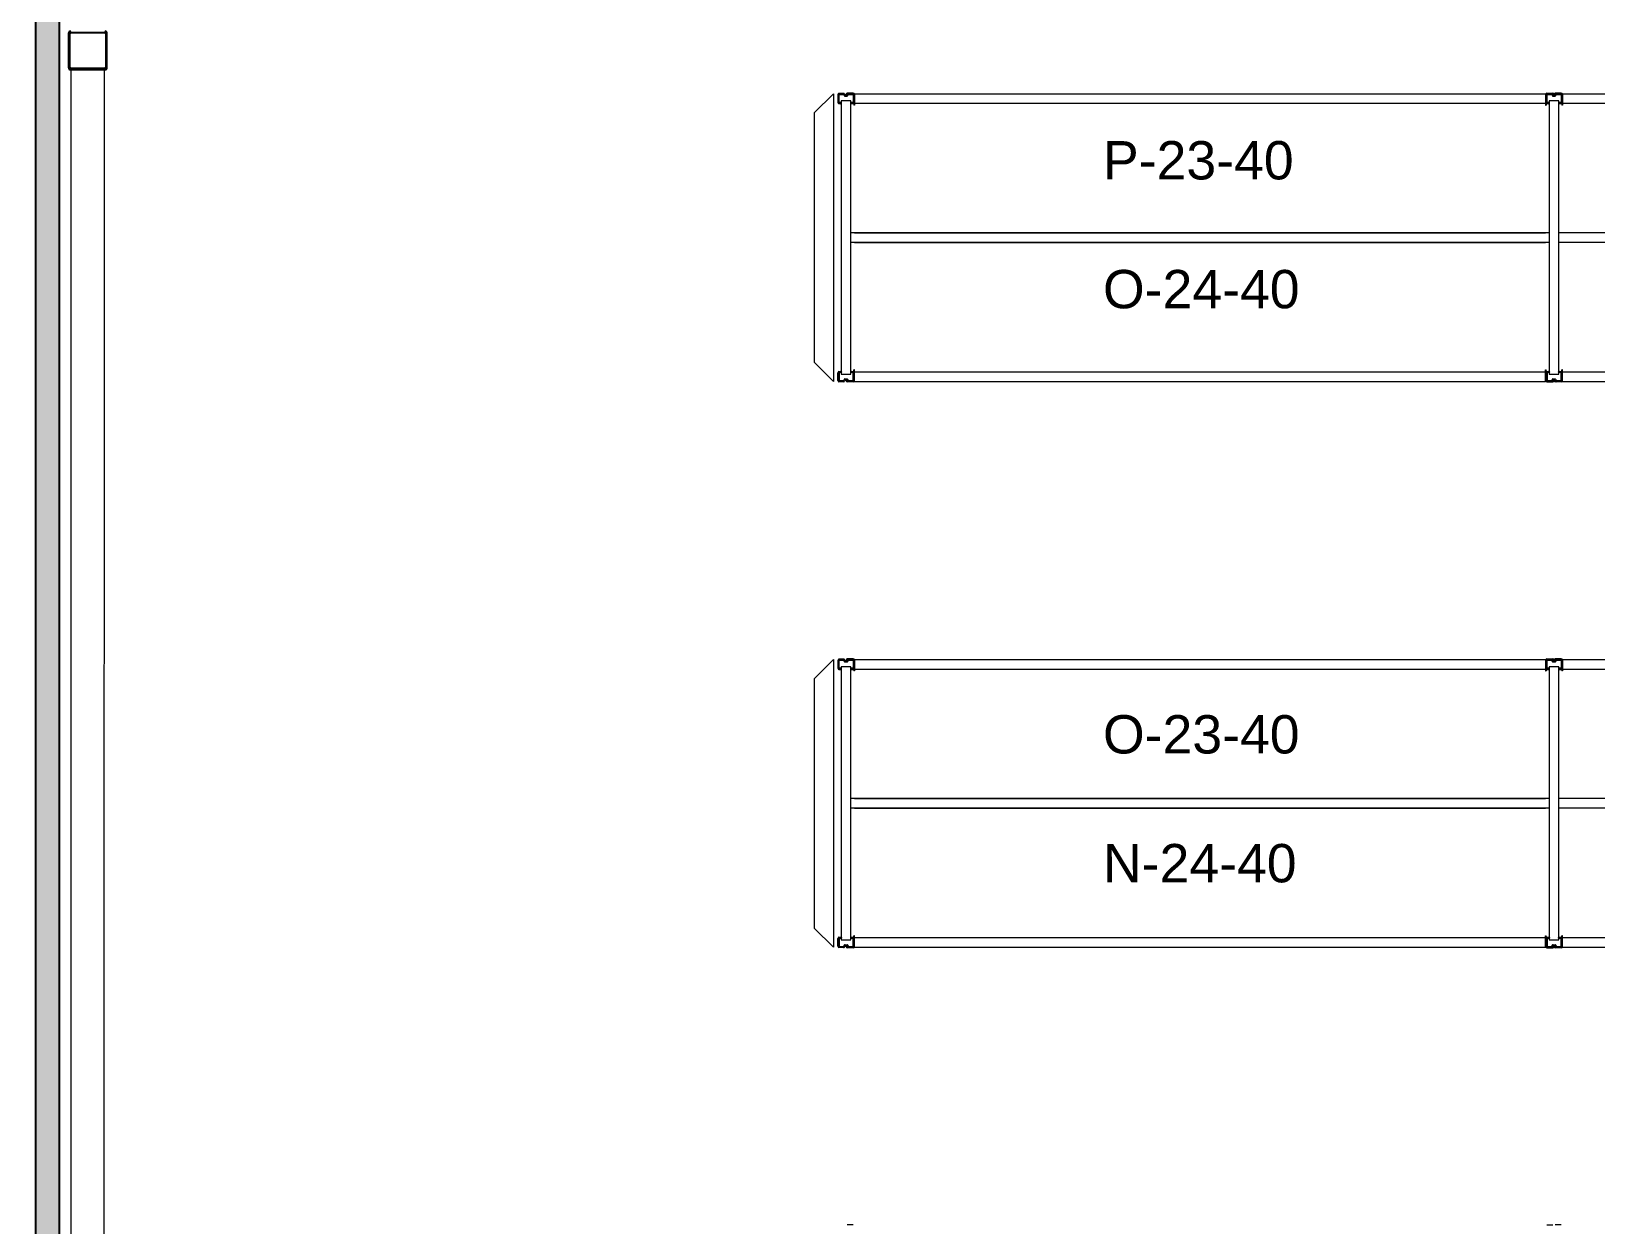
# Model space of a CAD drawing. Header units: inches. Extents: x 2743 to 10591, y -1604 to 5792.
# Drawn here: x 7084 to 7410.2, y 669.8 to 918.7 of the extents above; entities that cross this region are included whole.
import ezdxf

# ---------------------------------------------------------------- set-up
doc = ezdxf.new("R2010")
doc.units = ezdxf.units.IN
doc.header["$LTSCALE"] = 0.1875
doc.header["$MEASUREMENT"] = 0
for name, color, linetype, lineweight in [('22 Dimension', 7, 'Continuous', 5), ('32 Echelle', 160, 'Continuous', 15), ('33 Poutre', 30, 'Continuous', 15), ('37 Protection', 1, 'Continuous', 15)]:
    doc.layers.add(name, color=color, linetype=linetype, lineweight=lineweight)
for name, color, linetype in [('A-N-MUR-EXT', 5, 'Continuous'), ('A-N-MUR-INT', 3, 'Continuous'), ('fill253', 253, 'Continuous'), ('S-N-ACIER', 4, 'Continuous')]:
    doc.layers.add(name, color=color, linetype=linetype)
doc.styles.add('arial', font='')
doc.styles.get('arial').set_extended_font_data('Arial')

msp = doc.modelspace()

# ---------------------------------------------------------------- hatches: boundary and pattern name
at = {"layer": '32 Echelle'}
for points in [[(7252.89785, 903.49574), (7252.89785, 903.68324), (7252.71035, 903.68324)], [(7254.89785, 903.49574), (7254.89785, 903.68324), (7255.08535, 903.68324)], [(7400.52285, 903.49574), (7400.52285, 903.68324), (7400.33535, 903.68324)], [(7400.52285, 903.49574), (7400.52285, 903.68324), (7400.33535, 903.68324)], [(7402.52285, 903.49574), (7402.52285, 903.68324), (7402.71035, 903.68324)], [(7402.52285, 903.49574), (7402.52285, 903.68324), (7402.71035, 903.68324)], [(7252.89785, 847.87074), (7252.89785, 847.68324), (7252.71035, 847.68324)], [(7254.89785, 847.87074), (7254.89785, 847.68324), (7255.08535, 847.68324)], [(7400.52285, 847.87074), (7400.52285, 847.68324), (7400.33535, 847.68324)], [(7400.52285, 847.87074), (7400.52285, 847.68324), (7400.33535, 847.68324)], [(7402.52285, 847.87074), (7402.52285, 847.68324), (7402.71035, 847.68324)], [(7402.52285, 847.87074), (7402.52285, 847.68324), (7402.71035, 847.68324)], [(7252.89785, 785.49574), (7252.89785, 785.68324), (7252.71035, 785.68324)], [(7254.89785, 785.49574), (7254.89785, 785.68324), (7255.08535, 785.68324)], [(7400.52285, 785.49574), (7400.52285, 785.68324), (7400.33535, 785.68324)], [(7400.52285, 785.49574), (7400.52285, 785.68324), (7400.33535, 785.68324)], [(7402.52285, 785.49574), (7402.52285, 785.68324), (7402.71035, 785.68324)], [(7402.52285, 785.49574), (7402.52285, 785.68324), (7402.71035, 785.68324)], [(7252.89785, 729.87074), (7252.89785, 729.68324), (7252.71035, 729.68324)], [(7254.89785, 729.87074), (7254.89785, 729.68324), (7255.08535, 729.68324)], [(7400.52285, 729.87074), (7400.52285, 729.68324), (7400.33535, 729.68324)], [(7400.52285, 729.87074), (7400.52285, 729.68324), (7400.33535, 729.68324)], [(7402.52285, 729.87074), (7402.52285, 729.68324), (7402.71035, 729.68324)], [(7402.52285, 729.87074), (7402.52285, 729.68324), (7402.71035, 729.68324)]]:
    msp.add_hatch(color=256, dxfattribs=at).paths.add_polyline_path(points)
at = {"layer": 'fill253'}
h = msp.add_hatch(color=7, dxfattribs=at)
h.dxf.hatch_style = 1
h.paths.add_polyline_path([(9794.88805, 431.979), (9789.9668, 431.979), (9789.98075, 94.34303), (9794.902, 94.34303)])
h.paths.add_polyline_path([(9794.88806, 678.7916), (9789.96681, 678.7916), (9789.96681, 572.89173), (9794.88806, 572.89173)])
h.paths.add_polyline_path([(9794.88806, 925.604), (9789.96681, 925.604), (9789.9668, 819.70432), (9794.88805, 819.70432)])
h.paths.add_polyline_path([(8905.8684, -1259.02652), (8903.3892, -1263.9483), (9794.902, -1263.94777), (9794.902, -1071.958), (9789.98075, -1071.958), (9789.98075, -1259.02652)])
h.paths.add_polyline_path([(8477.94275, -1356.98336), (8485.93642, -1355.67867), (8470.93724, -1263.95647), (8470.1595, -1259.19385), (8461.95284, -1259.19385), (8462.69638, -1263.82639)])
h.paths.add_polyline_path([(8896.37175, -1264.1151), (8896.751, -1266.30955), (8903.53292, -1265.20887), (8903.3892, -1263.9483), (8905.8684, -1259.02652), (8895.56167, -1259.02652)])
h.paths.add_polyline_path([(9794.902, 1153.66309), (9789.98075, 1153.66309), (9789.96681, 1066.51673), (9794.88806, 1066.51673)])
h.paths.add_polyline_path([(7089.79643, -1079.29062), (7083.99142, -1077.23697), (7083.99142, -1078.48244), (7084.85166, -1078.81134), (7084.85809, -1264.1151), (7353.37883, -1263.94776), (7353.37238, -1259.02651), (7089.77934, -1259.19385)])
h.paths.add_polyline_path([(7084.85809, -374.65047), (7089.77934, -375.67519), (7089.77934, 118.15991), (7084.85809, 118.15991)])
h.paths.add_polyline_path([(9789.98075, -339.79281), (9794.902, -339.79281), (9794.902, 52.10637), (9789.98075, 52.10637)])
h.paths.add_polyline_path([(9789.97463, -401.23504), (9794.89588, -401.23504), (9794.902, -339.79281), (9789.98075, -339.79281)])
h.paths.add_polyline_path([(9789.98074, -545.32679), (9794.90199, -545.32679), (9794.89588, -437.25741), (9789.97463, -437.25741)])
h.paths.add_polyline_path([(9789.97201, -617.37634), (9794.89326, -617.37634), (9794.90199, -581.35034), (9789.98074, -581.35034)])
h.paths.add_polyline_path([(9789.97813, -689.42343), (9794.89938, -689.42343), (9794.89969, -653.39744), (9789.97844, -653.39744)])
h.paths.add_polyline_path([(9789.97813, -761.46809), (9794.89938, -761.46809), (9794.89938, -725.44454), (9789.97813, -725.44454)])
h.paths.add_polyline_path([(8313.35452, 1440.59386), (8313.35452, 1445.51513), (7084.85166, 1445.51513), (7084.85809, 159.14408), (7089.77934, 159.14408), (7089.77291, 1440.59388)])
h.paths.add_polyline_path([(7395.62104, -1259.02652), (7395.62126, -1263.94777), (8462.75648, -1264.1151), (8461.95284, -1259.19385)])
h.paths.add_polyline_path([(8556.69559, 1440.56528), (8556.6956, 1445.48688), (8355.59043, 1445.5146), (8355.59043, 1440.59333)])
h.paths.add_polyline_path([(9149.95053, 1445.3478), (9149.95053, 1440.42655), (9789.98075, 1440.42655), (9789.9808, 1308.40012), (9794.90205, 1308.40012), (9794.902, 1445.3478)])
h.paths.add_polyline_path([(9794.89496, -941.58583), (9789.96911, -941.58584), (9789.98075, -1029.88866), (9794.902, -1029.88866)])
h.paths.add_polyline_path([(9789.96911, -905.56228), (9794.89496, -905.5623), (9794.89326, -797.49164), (9789.97201, -797.49164)])

# ---------------------------------------------------------------- linework, layer by layer
at = {"layer": '22 Dimension'}
for p, q in [((7092.2229, 910.69899), (7092.2229, 647.04598)), ((7099.16137, 910.69899), (7099.11259, 647.04598)), ((7400.52285, 876.68324), (7254.89785, 876.68324)), ((7400.52285, 874.68324), (7254.89785, 874.68324)), ((7548.14785, 876.68324), (7402.52285, 876.68324)), ((7548.14785, 874.68324), (7402.52285, 874.68324)), ((7400.52285, 758.68324), (7254.89785, 758.68324)), ((7548.14785, 758.68324), (7402.52285, 758.68324)), ((7400.52285, 756.68324), (7254.89785, 756.68324)), ((7548.14785, 756.68324), (7402.52285, 756.68324))]:
    msp.add_line(p, q, dxfattribs=at)
at = {"layer": '32 Echelle', "linetype": 'Continuous', "lineweight": 25}
for p, q in [((7252.27289, 905.49949), (7252.27289, 903.86699)), ((7252.36289, 903.86699), (7252.36289, 905.49949)), ((7253.38548, 905.68324), (7252.45664, 905.68324)), ((7252.45664, 905.59324), (7253.38548, 905.59324)), ((7252.87289, 903.77324), (7252.45664, 903.77324)), ((7252.45664, 903.68324), (7252.87289, 903.68324)), ((7252.87289, 903.68324), (7252.87289, 903.77324)), ((7253.47513, 905.5269), (7253.51904, 905.38326)), ((7253.60511, 905.40958), (7253.5612, 905.55321)), ((7254.10093, 905.34324), (7253.69476, 905.34324)), ((7253.69476, 905.25324), (7254.10093, 905.25324)), ((7254.23449, 905.55321), (7254.19058, 905.40958)), ((7254.27665, 905.38326), (7254.32056, 905.5269)), ((7255.33905, 905.68324), (7254.41022, 905.68324)), ((7254.41022, 905.59324), (7255.33905, 905.59324)), ((7255.33905, 903.77324), (7254.9228, 903.77324)), ((7254.9228, 903.77324), (7254.9228, 903.68324)), ((7254.9228, 903.68324), (7255.33905, 903.68324)), ((7255.4328, 905.49949), (7255.4328, 903.86699)), ((7255.5228, 903.86699), (7255.5228, 905.49949)), ((7399.89789, 905.49949), (7399.89789, 903.86699)), ((7399.89789, 905.49949), (7399.89789, 903.86699)), ((7399.98789, 903.86699), (7399.98789, 905.49949)), ((7399.98789, 903.86699), (7399.98789, 905.49949)), ((7401.01048, 905.68324), (7400.08164, 905.68324)), ((7401.01048, 905.68324), (7400.08164, 905.68324)), ((7400.08164, 905.59324), (7401.01048, 905.59324)), ((7400.08164, 905.59324), (7401.01048, 905.59324)), ((7400.49789, 903.77324), (7400.08164, 903.77324)), ((7400.49789, 903.77324), (7400.08164, 903.77324)), ((7400.08164, 903.68324), (7400.49789, 903.68324)), ((7400.08164, 903.68324), (7400.49789, 903.68324)), ((7400.49789, 903.68324), (7400.49789, 903.77324)), ((7400.49789, 903.68324), (7400.49789, 903.77324)), ((7401.10013, 905.5269), (7401.14404, 905.38326)), ((7401.10013, 905.5269), (7401.14404, 905.38326)), ((7401.23011, 905.40958), (7401.1862, 905.55321)), ((7401.23011, 905.40958), (7401.1862, 905.55321)), ((7401.72593, 905.34324), (7401.31976, 905.34324)), ((7401.72593, 905.34324), (7401.31976, 905.34324)), ((7401.31976, 905.25324), (7401.72593, 905.25324)), ((7401.31976, 905.25324), (7401.72593, 905.25324)), ((7401.85949, 905.55321), (7401.81558, 905.40958)), ((7401.85949, 905.55321), (7401.81558, 905.40958)), ((7401.90165, 905.38326), (7401.94556, 905.5269)), ((7401.90165, 905.38326), (7401.94556, 905.5269)), ((7402.96405, 905.68324), (7402.03522, 905.68324)), ((7402.96405, 905.68324), (7402.03522, 905.68324)), ((7402.03522, 905.59324), (7402.96405, 905.59324)), ((7402.03522, 905.59324), (7402.96405, 905.59324)), ((7402.96405, 903.77324), (7402.5478, 903.77324)), ((7402.5478, 903.77324), (7402.5478, 903.68324)), ((7402.96405, 903.77324), (7402.5478, 903.77324)), ((7402.5478, 903.77324), (7402.5478, 903.68324)), ((7402.5478, 903.68324), (7402.96405, 903.68324)), ((7402.5478, 903.68324), (7402.96405, 903.68324)), ((7403.0578, 905.49949), (7403.0578, 903.86699)), ((7403.0578, 905.49949), (7403.0578, 903.86699)), ((7403.1478, 903.86699), (7403.1478, 905.49949)), ((7403.1478, 903.86699), (7403.1478, 905.49949)), ((7252.27289, 845.86699), (7252.27289, 847.49949)), ((7252.36289, 847.49949), (7252.36289, 845.86699)), ((7252.45664, 847.68324), (7252.87289, 847.68324)), ((7252.87289, 847.59324), (7252.45664, 847.59324)), ((7252.45664, 845.77324), (7253.38548, 845.77324)), ((7253.38548, 845.68324), (7252.45664, 845.68324)), ((7252.87289, 847.68324), (7252.87289, 847.59324)), ((7253.47513, 845.83958), (7253.51904, 845.98321)), ((7253.60511, 845.9569), (7253.5612, 845.81326)), ((7253.69476, 846.11324), (7254.10093, 846.11324)), ((7254.10093, 846.02324), (7253.69476, 846.02324)), ((7254.23449, 845.81326), (7254.19058, 845.9569)), ((7254.27665, 845.98321), (7254.32056, 845.83958)), ((7254.41022, 845.77324), (7255.33905, 845.77324)), ((7255.33905, 845.68324), (7254.41022, 845.68324)), ((7254.9228, 847.68324), (7255.33905, 847.68324)), ((7254.9228, 847.59324), (7254.9228, 847.68324)), ((7255.33905, 847.59324), (7254.9228, 847.59324)), ((7255.4328, 845.86699), (7255.4328, 847.49949)), ((7255.5228, 847.49949), (7255.5228, 845.86699)), ((7399.89789, 845.86699), (7399.89789, 847.49949)), ((7399.89789, 845.86699), (7399.89789, 847.49949)), ((7399.98789, 847.49949), (7399.98789, 845.86699)), ((7399.98789, 847.49949), (7399.98789, 845.86699)), ((7400.08164, 847.68324), (7400.49789, 847.68324)), ((7400.08164, 847.68324), (7400.49789, 847.68324)), ((7400.49789, 847.59324), (7400.08164, 847.59324)), ((7400.49789, 847.59324), (7400.08164, 847.59324)), ((7400.08164, 845.77324), (7401.01048, 845.77324)), ((7400.08164, 845.77324), (7401.01048, 845.77324)), ((7401.01048, 845.68324), (7400.08164, 845.68324)), ((7401.01048, 845.68324), (7400.08164, 845.68324)), ((7400.49789, 847.68324), (7400.49789, 847.59324)), ((7400.49789, 847.68324), (7400.49789, 847.59324)), ((7401.10013, 845.83958), (7401.14404, 845.98321)), ((7401.10013, 845.83958), (7401.14404, 845.98321)), ((7401.23011, 845.9569), (7401.1862, 845.81326)), ((7401.23011, 845.9569), (7401.1862, 845.81326)), ((7401.31976, 846.11324), (7401.72593, 846.11324)), ((7401.31976, 846.11324), (7401.72593, 846.11324)), ((7401.72593, 846.02324), (7401.31976, 846.02324)), ((7401.72593, 846.02324), (7401.31976, 846.02324)), ((7401.85949, 845.81326), (7401.81558, 845.9569)), ((7401.85949, 845.81326), (7401.81558, 845.9569)), ((7401.90165, 845.98321), (7401.94556, 845.83958)), ((7401.90165, 845.98321), (7401.94556, 845.83958)), ((7402.03522, 845.77324), (7402.96405, 845.77324)), ((7402.03522, 845.77324), (7402.96405, 845.77324)), ((7402.96405, 845.68324), (7402.03522, 845.68324)), ((7402.96405, 845.68324), (7402.03522, 845.68324)), ((7402.5478, 847.68324), (7402.96405, 847.68324)), ((7402.5478, 847.59324), (7402.5478, 847.68324)), ((7402.5478, 847.68324), (7402.96405, 847.68324)), ((7402.5478, 847.59324), (7402.5478, 847.68324)), ((7402.96405, 847.59324), (7402.5478, 847.59324)), ((7402.96405, 847.59324), (7402.5478, 847.59324)), ((7403.0578, 845.86699), (7403.0578, 847.49949)), ((7403.0578, 845.86699), (7403.0578, 847.49949)), ((7403.1478, 847.49949), (7403.1478, 845.86699)), ((7403.1478, 847.49949), (7403.1478, 845.86699)), ((7252.27289, 787.49949), (7252.27289, 785.86699)), ((7252.36289, 785.86699), (7252.36289, 787.49949)), ((7253.38548, 787.68324), (7252.45664, 787.68324)), ((7252.45664, 787.59324), (7253.38548, 787.59324)), ((7253.47513, 787.5269), (7253.51904, 787.38326)), ((7253.60511, 787.40958), (7253.5612, 787.55321)), ((7254.10093, 787.34324), (7253.69476, 787.34324)), ((7253.69476, 787.25324), (7254.10093, 787.25324)), ((7254.23449, 787.55321), (7254.19058, 787.40958)), ((7254.27665, 787.38326), (7254.32056, 787.5269)), ((7255.33905, 787.68324), (7254.41022, 787.68324)), ((7254.41022, 787.59324), (7255.33905, 787.59324)), ((7255.4328, 787.49949), (7255.4328, 785.86699)), ((7255.5228, 785.86699), (7255.5228, 787.49949)), ((7399.89789, 787.49949), (7399.89789, 785.86699)), ((7399.89789, 787.49949), (7399.89789, 785.86699)), ((7399.98789, 785.86699), (7399.98789, 787.49949)), ((7399.98789, 785.86699), (7399.98789, 787.49949)), ((7401.01048, 787.68324), (7400.08164, 787.68324)), ((7401.01048, 787.68324), (7400.08164, 787.68324)), ((7400.08164, 787.59324), (7401.01048, 787.59324)), ((7400.08164, 787.59324), (7401.01048, 787.59324)), ((7401.10013, 787.5269), (7401.14404, 787.38326)), ((7401.10013, 787.5269), (7401.14404, 787.38326)), ((7401.23011, 787.40958), (7401.1862, 787.55321)), ((7401.23011, 787.40958), (7401.1862, 787.55321)), ((7401.72593, 787.34324), (7401.31976, 787.34324)), ((7401.72593, 787.34324), (7401.31976, 787.34324)), ((7401.31976, 787.25324), (7401.72593, 787.25324)), ((7401.31976, 787.25324), (7401.72593, 787.25324)), ((7401.85949, 787.55321), (7401.81558, 787.40958)), ((7401.85949, 787.55321), (7401.81558, 787.40958)), ((7401.90165, 787.38326), (7401.94556, 787.5269)), ((7401.90165, 787.38326), (7401.94556, 787.5269)), ((7402.96405, 787.68324), (7402.03522, 787.68324)), ((7402.96405, 787.68324), (7402.03522, 787.68324)), ((7402.03522, 787.59324), (7402.96405, 787.59324)), ((7402.03522, 787.59324), (7402.96405, 787.59324)), ((7403.0578, 787.49949), (7403.0578, 785.86699)), ((7403.0578, 787.49949), (7403.0578, 785.86699)), ((7403.1478, 785.86699), (7403.1478, 787.49949)), ((7403.1478, 785.86699), (7403.1478, 787.49949)), ((7252.87289, 785.77324), (7252.45664, 785.77324)), ((7252.45664, 785.68324), (7252.87289, 785.68324)), ((7252.87289, 785.68324), (7252.87289, 785.77324)), ((7255.33905, 785.77324), (7254.9228, 785.77324)), ((7254.9228, 785.77324), (7254.9228, 785.68324)), ((7254.9228, 785.68324), (7255.33905, 785.68324)), ((7400.49789, 785.77324), (7400.08164, 785.77324)), ((7400.49789, 785.77324), (7400.08164, 785.77324)), ((7400.08164, 785.68324), (7400.49789, 785.68324)), ((7400.08164, 785.68324), (7400.49789, 785.68324)), ((7400.49789, 785.68324), (7400.49789, 785.77324)), ((7400.49789, 785.68324), (7400.49789, 785.77324)), ((7402.96405, 785.77324), (7402.5478, 785.77324)), ((7402.5478, 785.77324), (7402.5478, 785.68324)), ((7402.96405, 785.77324), (7402.5478, 785.77324)), ((7402.5478, 785.77324), (7402.5478, 785.68324)), ((7402.5478, 785.68324), (7402.96405, 785.68324)), ((7402.5478, 785.68324), (7402.96405, 785.68324)), ((7252.27289, 727.86699), (7252.27289, 729.49949)), ((7252.36289, 729.49949), (7252.36289, 727.86699)), ((7252.45664, 729.68324), (7252.87289, 729.68324)), ((7252.87289, 729.59324), (7252.45664, 729.59324)), ((7252.45664, 727.77324), (7253.38548, 727.77324)), ((7253.38548, 727.68324), (7252.45664, 727.68324)), ((7252.87289, 729.68324), (7252.87289, 729.59324)), ((7253.47513, 727.83958), (7253.51904, 727.98321)), ((7253.60511, 727.9569), (7253.5612, 727.81326)), ((7253.69476, 728.11324), (7254.10093, 728.11324)), ((7254.10093, 728.02324), (7253.69476, 728.02324)), ((7254.23449, 727.81326), (7254.19058, 727.9569)), ((7254.27665, 727.98321), (7254.32056, 727.83958)), ((7254.41022, 727.77324), (7255.33905, 727.77324)), ((7255.33905, 727.68324), (7254.41022, 727.68324)), ((7254.9228, 729.68324), (7255.33905, 729.68324)), ((7254.9228, 729.59324), (7254.9228, 729.68324)), ((7255.33905, 729.59324), (7254.9228, 729.59324)), ((7255.4328, 727.86699), (7255.4328, 729.49949)), ((7255.5228, 729.49949), (7255.5228, 727.86699)), ((7399.89789, 727.86699), (7399.89789, 729.49949)), ((7399.89789, 727.86699), (7399.89789, 729.49949)), ((7399.98789, 729.49949), (7399.98789, 727.86699)), ((7399.98789, 729.49949), (7399.98789, 727.86699)), ((7400.08164, 729.68324), (7400.49789, 729.68324)), ((7400.08164, 729.68324), (7400.49789, 729.68324)), ((7400.49789, 729.59324), (7400.08164, 729.59324)), ((7400.49789, 729.59324), (7400.08164, 729.59324)), ((7400.08164, 727.77324), (7401.01048, 727.77324)), ((7400.08164, 727.77324), (7401.01048, 727.77324)), ((7401.01048, 727.68324), (7400.08164, 727.68324)), ((7401.01048, 727.68324), (7400.08164, 727.68324)), ((7400.49789, 729.68324), (7400.49789, 729.59324)), ((7400.49789, 729.68324), (7400.49789, 729.59324)), ((7401.10013, 727.83958), (7401.14404, 727.98321)), ((7401.10013, 727.83958), (7401.14404, 727.98321)), ((7401.23011, 727.9569), (7401.1862, 727.81326)), ((7401.23011, 727.9569), (7401.1862, 727.81326)), ((7401.31976, 728.11324), (7401.72593, 728.11324)), ((7401.31976, 728.11324), (7401.72593, 728.11324)), ((7401.72593, 728.02324), (7401.31976, 728.02324)), ((7401.72593, 728.02324), (7401.31976, 728.02324)), ((7401.85949, 727.81326), (7401.81558, 727.9569)), ((7401.85949, 727.81326), (7401.81558, 727.9569)), ((7401.90165, 727.98321), (7401.94556, 727.83958)), ((7401.90165, 727.98321), (7401.94556, 727.83958)), ((7402.03522, 727.77324), (7402.96405, 727.77324)), ((7402.03522, 727.77324), (7402.96405, 727.77324)), ((7402.96405, 727.68324), (7402.03522, 727.68324)), ((7402.96405, 727.68324), (7402.03522, 727.68324)), ((7402.5478, 729.68324), (7402.96405, 729.68324)), ((7402.5478, 729.59324), (7402.5478, 729.68324)), ((7402.5478, 729.68324), (7402.96405, 729.68324)), ((7402.5478, 729.59324), (7402.5478, 729.68324)), ((7402.96405, 729.59324), (7402.5478, 729.59324)), ((7402.96405, 729.59324), (7402.5478, 729.59324)), ((7403.0578, 727.86699), (7403.0578, 729.49949)), ((7403.0578, 727.86699), (7403.0578, 729.49949)), ((7403.1478, 729.49949), (7403.1478, 727.86699)), ((7403.1478, 729.49949), (7403.1478, 727.86699))]:
    msp.add_line(p, q, dxfattribs=at)
at = {"layer": '32 Echelle'}
for p, q in [((7252.89785, 903.68324), (7252.71035, 903.68324)), ((7252.89785, 903.49574), (7252.71035, 903.68324)), ((7254.89785, 904.18324), (7252.89785, 904.18324)), ((7252.89785, 904.18324), (7252.89785, 847.18324)), ((7252.89785, 903.49574), (7252.89785, 903.68324)), ((7254.89785, 847.18324), (7254.89785, 904.18324)), ((7254.89785, 903.68324), (7255.08535, 903.68324)), ((7254.89785, 903.49574), (7254.89785, 903.68324)), ((7254.89785, 903.49574), (7255.08535, 903.68324)), ((7400.52285, 903.68324), (7400.33535, 903.68324)), ((7400.52285, 903.49574), (7400.33535, 903.68324)), ((7400.52285, 903.68324), (7400.33535, 903.68324)), ((7400.52285, 903.49574), (7400.33535, 903.68324)), ((7402.52285, 904.18324), (7400.52285, 904.18324)), ((7400.52285, 904.18324), (7400.52285, 847.18324)), ((7402.52285, 904.18324), (7400.52285, 904.18324)), ((7400.52285, 904.18324), (7400.52285, 847.18324)), ((7400.52285, 903.49574), (7400.52285, 903.68324)), ((7400.52285, 903.49574), (7400.52285, 903.68324)), ((7402.52285, 847.18324), (7402.52285, 904.18324)), ((7402.52285, 847.18324), (7402.52285, 904.18324)), ((7402.52285, 903.68324), (7402.71035, 903.68324)), ((7402.52285, 903.49574), (7402.52285, 903.68324)), ((7402.52285, 903.49574), (7402.71035, 903.68324)), ((7402.52285, 903.68324), (7402.71035, 903.68324)), ((7402.52285, 903.49574), (7402.52285, 903.68324)), ((7402.52285, 903.49574), (7402.71035, 903.68324)), ((7252.89785, 847.87074), (7252.71035, 847.68324)), ((7252.89785, 847.68324), (7252.71035, 847.68324)), ((7252.89785, 847.87074), (7252.89785, 847.68324)), ((7252.89785, 847.18324), (7254.89785, 847.18324)), ((7254.89785, 847.87074), (7254.89785, 847.68324)), ((7254.89785, 847.87074), (7255.08535, 847.68324)), ((7254.89785, 847.68324), (7255.08535, 847.68324)), ((7400.52285, 847.87074), (7400.33535, 847.68324)), ((7400.52285, 847.87074), (7400.33535, 847.68324)), ((7400.52285, 847.68324), (7400.33535, 847.68324)), ((7400.52285, 847.68324), (7400.33535, 847.68324)), ((7400.52285, 847.87074), (7400.52285, 847.68324)), ((7400.52285, 847.87074), (7400.52285, 847.68324)), ((7400.52285, 847.18324), (7402.52285, 847.18324)), ((7400.52285, 847.18324), (7402.52285, 847.18324)), ((7402.52285, 847.87074), (7402.52285, 847.68324)), ((7402.52285, 847.87074), (7402.71035, 847.68324)), ((7402.52285, 847.87074), (7402.52285, 847.68324)), ((7402.52285, 847.87074), (7402.71035, 847.68324)), ((7402.52285, 847.68324), (7402.71035, 847.68324)), ((7402.52285, 847.68324), (7402.71035, 847.68324)), ((7252.89785, 785.68324), (7252.71035, 785.68324)), ((7252.89785, 785.49574), (7252.71035, 785.68324)), ((7254.89785, 786.18324), (7252.89785, 786.18324)), ((7252.89785, 786.18324), (7252.89785, 729.18324)), ((7252.89785, 785.49574), (7252.89785, 785.68324)), ((7254.89785, 729.18324), (7254.89785, 786.18324)), ((7254.89785, 785.68324), (7255.08535, 785.68324)), ((7254.89785, 785.49574), (7254.89785, 785.68324)), ((7254.89785, 785.49574), (7255.08535, 785.68324)), ((7400.52285, 785.68324), (7400.33535, 785.68324)), ((7400.52285, 785.49574), (7400.33535, 785.68324)), ((7400.52285, 785.68324), (7400.33535, 785.68324)), ((7400.52285, 785.49574), (7400.33535, 785.68324)), ((7402.52285, 786.18324), (7400.52285, 786.18324)), ((7400.52285, 786.18324), (7400.52285, 729.18324)), ((7402.52285, 786.18324), (7400.52285, 786.18324)), ((7400.52285, 786.18324), (7400.52285, 729.18324)), ((7400.52285, 785.49574), (7400.52285, 785.68324)), ((7400.52285, 785.49574), (7400.52285, 785.68324)), ((7402.52285, 729.18324), (7402.52285, 786.18324)), ((7402.52285, 729.18324), (7402.52285, 786.18324)), ((7402.52285, 785.68324), (7402.71035, 785.68324)), ((7402.52285, 785.49574), (7402.52285, 785.68324)), ((7402.52285, 785.49574), (7402.71035, 785.68324)), ((7402.52285, 785.68324), (7402.71035, 785.68324)), ((7402.52285, 785.49574), (7402.52285, 785.68324)), ((7402.52285, 785.49574), (7402.71035, 785.68324)), ((7252.89785, 729.87074), (7252.71035, 729.68324)), ((7252.89785, 729.68324), (7252.71035, 729.68324)), ((7252.89785, 729.87074), (7252.89785, 729.68324)), ((7252.89785, 729.18324), (7254.89785, 729.18324)), ((7254.89785, 729.87074), (7254.89785, 729.68324)), ((7254.89785, 729.87074), (7255.08535, 729.68324)), ((7254.89785, 729.68324), (7255.08535, 729.68324)), ((7400.52285, 729.87074), (7400.33535, 729.68324)), ((7400.52285, 729.87074), (7400.33535, 729.68324)), ((7400.52285, 729.68324), (7400.33535, 729.68324)), ((7400.52285, 729.68324), (7400.33535, 729.68324)), ((7400.52285, 729.87074), (7400.52285, 729.68324)), ((7400.52285, 729.87074), (7400.52285, 729.68324)), ((7400.52285, 729.18324), (7402.52285, 729.18324)), ((7400.52285, 729.18324), (7402.52285, 729.18324)), ((7402.52285, 729.87074), (7402.52285, 729.68324)), ((7402.52285, 729.87074), (7402.71035, 729.68324)), ((7402.52285, 729.87074), (7402.52285, 729.68324)), ((7402.52285, 729.87074), (7402.71035, 729.68324)), ((7402.52285, 729.68324), (7402.71035, 729.68324)), ((7402.52285, 729.68324), (7402.71035, 729.68324))]:
    msp.add_line(p, q, dxfattribs=at)
at = {"layer": '32 Echelle', "linetype": 'Continuous', "lineweight": 25}
for centre, radius, start, end in [((7252.45664, 905.49949), 0.18375, 90, 180), ((7252.45664, 903.86699), 0.18375, 180, 270), ((7252.45664, 905.49949), 0.09375, 90, 180), ((7252.45664, 903.86699), 0.09375, 180, 270), ((7253.38548, 905.49949), 0.18375, 17, 90), ((7253.38548, 905.49949), 0.09375, 17, 90), ((7253.69476, 905.43699), 0.18375, 197, 270), ((7253.69476, 905.43699), 0.09375, 197, 270), ((7254.10093, 905.43699), 0.09375, 270, 343), ((7254.10093, 905.43699), 0.18375, 270, 343), ((7254.41022, 905.49949), 0.18375, 90, 163), ((7254.41022, 905.49949), 0.09375, 90, 163), ((7255.33905, 905.49949), 0.18375, 0, 90), ((7255.33905, 905.49949), 0.09375, 0, 90), ((7255.33905, 903.86699), 0.09375, 270, 0), ((7255.33905, 903.86699), 0.18375, 270, 0), ((7400.08164, 905.49949), 0.18375, 90, 180), ((7400.08164, 905.49949), 0.18375, 90, 180), ((7400.08164, 903.86699), 0.18375, 180, 270), ((7400.08164, 903.86699), 0.18375, 180, 270), ((7400.08164, 905.49949), 0.09375, 90, 180), ((7400.08164, 905.49949), 0.09375, 90, 180), ((7400.08164, 903.86699), 0.09375, 180, 270), ((7400.08164, 903.86699), 0.09375, 180, 270), ((7401.01048, 905.49949), 0.18375, 17, 90), ((7401.01048, 905.49949), 0.18375, 17, 90), ((7401.01048, 905.49949), 0.09375, 17, 90), ((7401.01048, 905.49949), 0.09375, 17, 90), ((7401.31976, 905.43699), 0.18375, 197, 270), ((7401.31976, 905.43699), 0.18375, 197, 270), ((7401.31976, 905.43699), 0.09375, 197, 270), ((7401.31976, 905.43699), 0.09375, 197, 270), ((7401.72593, 905.43699), 0.09375, 270, 343), ((7401.72593, 905.43699), 0.09375, 270, 343), ((7401.72593, 905.43699), 0.18375, 270, 343), ((7401.72593, 905.43699), 0.18375, 270, 343), ((7402.03522, 905.49949), 0.18375, 90, 163), ((7402.03522, 905.49949), 0.18375, 90, 163), ((7402.03522, 905.49949), 0.09375, 90, 163), ((7402.03522, 905.49949), 0.09375, 90, 163), ((7402.96405, 905.49949), 0.18375, 0, 90), ((7402.96405, 905.49949), 0.18375, 0, 90), ((7402.96405, 905.49949), 0.09375, 0, 90), ((7402.96405, 905.49949), 0.09375, 0, 90), ((7402.96405, 903.86699), 0.09375, 270, 0), ((7402.96405, 903.86699), 0.18375, 270, 0), ((7402.96405, 903.86699), 0.09375, 270, 0), ((7402.96405, 903.86699), 0.18375, 270, 0), ((7252.45664, 847.49949), 0.18375, 90, 180), ((7252.45664, 845.86699), 0.18375, 180, 270), ((7252.45664, 847.49949), 0.09375, 90, 180), ((7252.45664, 845.86699), 0.09375, 180, 270), ((7253.38548, 845.86699), 0.09375, 270, 343), ((7253.38548, 845.86699), 0.18375, 270, 343), ((7253.69476, 845.92949), 0.18375, 90, 163), ((7253.69476, 845.92949), 0.09375, 90, 163), ((7254.10093, 845.92949), 0.18375, 17, 90), ((7254.10093, 845.92949), 0.09375, 17, 90), ((7254.41022, 845.86699), 0.18375, 197, 270), ((7254.41022, 845.86699), 0.09375, 197, 270), ((7255.33905, 847.49949), 0.18375, 0, 90), ((7255.33905, 847.49949), 0.09375, 0, 90), ((7255.33905, 845.86699), 0.09375, 270, 0), ((7255.33905, 845.86699), 0.18375, 270, 0), ((7400.08164, 847.49949), 0.18375, 90, 180), ((7400.08164, 847.49949), 0.18375, 90, 180), ((7400.08164, 845.86699), 0.18375, 180, 270), ((7400.08164, 845.86699), 0.18375, 180, 270), ((7400.08164, 847.49949), 0.09375, 90, 180), ((7400.08164, 847.49949), 0.09375, 90, 180), ((7400.08164, 845.86699), 0.09375, 180, 270), ((7400.08164, 845.86699), 0.09375, 180, 270), ((7401.01048, 845.86699), 0.09375, 270, 343), ((7401.01048, 845.86699), 0.09375, 270, 343), ((7401.01048, 845.86699), 0.18375, 270, 343), ((7401.01048, 845.86699), 0.18375, 270, 343), ((7401.31976, 845.92949), 0.18375, 90, 163), ((7401.31976, 845.92949), 0.18375, 90, 163), ((7401.31976, 845.92949), 0.09375, 90, 163), ((7401.31976, 845.92949), 0.09375, 90, 163), ((7401.72593, 845.92949), 0.18375, 17, 90), ((7401.72593, 845.92949), 0.18375, 17, 90), ((7401.72593, 845.92949), 0.09375, 17, 90), ((7401.72593, 845.92949), 0.09375, 17, 90), ((7402.03522, 845.86699), 0.18375, 197, 270), ((7402.03522, 845.86699), 0.18375, 197, 270), ((7402.03522, 845.86699), 0.09375, 197, 270), ((7402.03522, 845.86699), 0.09375, 197, 270), ((7402.96405, 847.49949), 0.18375, 0, 90), ((7402.96405, 847.49949), 0.18375, 0, 90), ((7402.96405, 847.49949), 0.09375, 0, 90), ((7402.96405, 847.49949), 0.09375, 0, 90), ((7402.96405, 845.86699), 0.09375, 270, 0), ((7402.96405, 845.86699), 0.18375, 270, 0), ((7402.96405, 845.86699), 0.09375, 270, 0), ((7402.96405, 845.86699), 0.18375, 270, 0), ((7252.45664, 787.49949), 0.18375, 90, 180), ((7252.45664, 787.49949), 0.09375, 90, 180), ((7253.38548, 787.49949), 0.18375, 17, 90), ((7253.38548, 787.49949), 0.09375, 17, 90), ((7253.69476, 787.43699), 0.18375, 197, 270), ((7253.69476, 787.43699), 0.09375, 197, 270), ((7254.10093, 787.43699), 0.09375, 270, 343), ((7254.10093, 787.43699), 0.18375, 270, 343), ((7254.41022, 787.49949), 0.18375, 90, 163), ((7254.41022, 787.49949), 0.09375, 90, 163), ((7255.33905, 787.49949), 0.18375, 0, 90), ((7255.33905, 787.49949), 0.09375, 0, 90), ((7400.08164, 787.49949), 0.18375, 90, 180), ((7400.08164, 787.49949), 0.18375, 90, 180), ((7400.08164, 787.49949), 0.09375, 90, 180), ((7400.08164, 787.49949), 0.09375, 90, 180), ((7401.01048, 787.49949), 0.18375, 17, 90), ((7401.01048, 787.49949), 0.18375, 17, 90), ((7401.01048, 787.49949), 0.09375, 17, 90), ((7401.01048, 787.49949), 0.09375, 17, 90), ((7401.31976, 787.43699), 0.18375, 197, 270), ((7401.31976, 787.43699), 0.18375, 197, 270), ((7401.31976, 787.43699), 0.09375, 197, 270), ((7401.31976, 787.43699), 0.09375, 197, 270), ((7401.72593, 787.43699), 0.09375, 270, 343), ((7401.72593, 787.43699), 0.09375, 270, 343), ((7401.72593, 787.43699), 0.18375, 270, 343), ((7401.72593, 787.43699), 0.18375, 270, 343), ((7402.03522, 787.49949), 0.18375, 90, 163), ((7402.03522, 787.49949), 0.18375, 90, 163), ((7402.03522, 787.49949), 0.09375, 90, 163), ((7402.03522, 787.49949), 0.09375, 90, 163), ((7402.96405, 787.49949), 0.18375, 0, 90), ((7402.96405, 787.49949), 0.18375, 0, 90), ((7402.96405, 787.49949), 0.09375, 0, 90), ((7402.96405, 787.49949), 0.09375, 0, 90), ((7252.45664, 785.86699), 0.18375, 180, 270), ((7252.45664, 785.86699), 0.09375, 180, 270), ((7255.33905, 785.86699), 0.09375, 270, 0), ((7255.33905, 785.86699), 0.18375, 270, 0), ((7400.08164, 785.86699), 0.18375, 180, 270), ((7400.08164, 785.86699), 0.18375, 180, 270), ((7400.08164, 785.86699), 0.09375, 180, 270), ((7400.08164, 785.86699), 0.09375, 180, 270), ((7402.96405, 785.86699), 0.09375, 270, 0), ((7402.96405, 785.86699), 0.18375, 270, 0), ((7402.96405, 785.86699), 0.09375, 270, 0), ((7402.96405, 785.86699), 0.18375, 270, 0), ((7252.45664, 729.49949), 0.18375, 90, 180), ((7252.45664, 727.86699), 0.18375, 180, 270), ((7252.45664, 729.49949), 0.09375, 90, 180), ((7252.45664, 727.86699), 0.09375, 180, 270), ((7253.38548, 727.86699), 0.09375, 270, 343), ((7253.38548, 727.86699), 0.18375, 270, 343), ((7253.69476, 727.92949), 0.18375, 90, 163), ((7253.69476, 727.92949), 0.09375, 90, 163), ((7254.10093, 727.92949), 0.18375, 17, 90), ((7254.10093, 727.92949), 0.09375, 17, 90), ((7254.41022, 727.86699), 0.18375, 197, 270), ((7254.41022, 727.86699), 0.09375, 197, 270), ((7255.33905, 729.49949), 0.18375, 0, 90), ((7255.33905, 729.49949), 0.09375, 0, 90), ((7255.33905, 727.86699), 0.09375, 270, 0), ((7255.33905, 727.86699), 0.18375, 270, 0), ((7400.08164, 729.49949), 0.18375, 90, 180), ((7400.08164, 729.49949), 0.18375, 90, 180), ((7400.08164, 727.86699), 0.18375, 180, 270), ((7400.08164, 727.86699), 0.18375, 180, 270), ((7400.08164, 729.49949), 0.09375, 90, 180), ((7400.08164, 729.49949), 0.09375, 90, 180), ((7400.08164, 727.86699), 0.09375, 180, 270), ((7400.08164, 727.86699), 0.09375, 180, 270), ((7401.01048, 727.86699), 0.09375, 270, 343), ((7401.01048, 727.86699), 0.09375, 270, 343), ((7401.01048, 727.86699), 0.18375, 270, 343), ((7401.01048, 727.86699), 0.18375, 270, 343), ((7401.31976, 727.92949), 0.18375, 90, 163), ((7401.31976, 727.92949), 0.18375, 90, 163), ((7401.31976, 727.92949), 0.09375, 90, 163), ((7401.31976, 727.92949), 0.09375, 90, 163), ((7401.72593, 727.92949), 0.18375, 17, 90), ((7401.72593, 727.92949), 0.18375, 17, 90), ((7401.72593, 727.92949), 0.09375, 17, 90), ((7401.72593, 727.92949), 0.09375, 17, 90), ((7402.03522, 727.86699), 0.18375, 197, 270), ((7402.03522, 727.86699), 0.18375, 197, 270), ((7402.03522, 727.86699), 0.09375, 197, 270), ((7402.03522, 727.86699), 0.09375, 197, 270), ((7402.96405, 729.49949), 0.18375, 0, 90), ((7402.96405, 729.49949), 0.18375, 0, 90), ((7402.96405, 729.49949), 0.09375, 0, 90), ((7402.96405, 729.49949), 0.09375, 0, 90), ((7402.96405, 727.86699), 0.09375, 270, 0), ((7402.96405, 727.86699), 0.18375, 270, 0), ((7402.96405, 727.86699), 0.09375, 270, 0), ((7402.96405, 727.86699), 0.18375, 270, 0)]:
    msp.add_arc(centre, radius, start, end, dxfattribs=at)
at = {"layer": '33 Poutre'}
for p, q in [((7253.89785, 905.34324), (7253.89785, 905.55824)), ((7254.01685, 905.34324), (7253.89785, 905.34324)), ((7254.01685, 905.34324), (7254.01685, 905.55824)), ((7255.40385, 905.80224), (7254.14185, 905.80224)), ((7254.14185, 905.68324), (7255.40385, 905.68324)), ((7255.52885, 905.55824), (7255.52885, 903.30224)), ((7255.64785, 905.68324), (7399.77285, 905.68324)), ((7255.64785, 905.68324), (7255.64785, 903.68324)), ((7255.64785, 905.55824), (7255.64785, 903.30224)), ((7255.64785, 903.68324), (7399.77285, 903.68324)), ((7399.77285, 905.68324), (7399.77285, 903.68324)), ((7399.77285, 905.55824), (7399.77285, 903.30224)), ((7399.89185, 905.55824), (7399.89185, 903.30224)), ((7400.01685, 905.80224), (7401.27885, 905.80224)), ((7401.27885, 905.68324), (7400.01685, 905.68324)), ((7401.40385, 905.34324), (7401.40385, 905.55824)), ((7401.40385, 905.34324), (7401.52285, 905.34324)), ((7401.52285, 905.34324), (7401.52285, 905.55824)), ((7401.52285, 905.34324), (7401.52285, 905.55824)), ((7401.64185, 905.34324), (7401.52285, 905.34324)), ((7401.64185, 905.34324), (7401.64185, 905.55824)), ((7403.02885, 905.80224), (7401.76685, 905.80224)), ((7401.76685, 905.68324), (7403.02885, 905.68324)), ((7403.15385, 905.55824), (7403.15385, 903.30224)), ((7403.27285, 905.68324), (7547.39785, 905.68324)), ((7403.27285, 905.68324), (7403.27285, 903.68324)), ((7403.27285, 905.55824), (7403.27285, 903.30224)), ((7403.27285, 903.68324), (7547.39785, 903.68324)), ((7255.64785, 903.30224), (7255.52885, 903.30224)), ((7399.77285, 903.30224), (7399.89185, 903.30224)), ((7403.27285, 903.30224), (7403.15385, 903.30224)), ((7255.64785, 876.68324), (7399.77285, 876.68324)), ((7255.64785, 874.68324), (7399.77285, 874.68324)), ((7253.89785, 846.02324), (7253.89785, 845.80824)), ((7254.01685, 846.02324), (7253.89785, 846.02324)), ((7254.01685, 846.02324), (7254.01685, 845.80824)), ((7254.14185, 845.68324), (7255.40385, 845.68324)), ((7255.40385, 845.56424), (7254.14185, 845.56424)), ((7255.64785, 848.06424), (7255.52885, 848.06424)), ((7255.52885, 845.80824), (7255.52885, 848.06424)), ((7255.64785, 845.80824), (7255.64785, 848.06424)), ((7255.64785, 847.68324), (7399.77285, 847.68324)), ((7255.64785, 845.68324), (7255.64785, 847.68324)), ((7255.64785, 845.68324), (7399.77285, 845.68324)), ((7399.77285, 845.80824), (7399.77285, 848.06424)), ((7399.77285, 848.06424), (7399.89185, 848.06424)), ((7399.77285, 845.68324), (7399.77285, 847.68324)), ((7399.89185, 845.80824), (7399.89185, 848.06424)), ((7401.27885, 845.68324), (7400.01685, 845.68324)), ((7400.01685, 845.56424), (7401.27885, 845.56424)), ((7401.40385, 846.02324), (7401.40385, 845.80824)), ((7401.40385, 846.02324), (7401.52285, 846.02324)), ((7401.52285, 846.02324), (7401.52285, 845.80824)), ((7401.52285, 846.02324), (7401.52285, 845.80824)), ((7401.64185, 846.02324), (7401.52285, 846.02324)), ((7401.64185, 846.02324), (7401.64185, 845.80824)), ((7401.76685, 845.68324), (7403.02885, 845.68324)), ((7403.02885, 845.56424), (7401.76685, 845.56424)), ((7403.27285, 848.06424), (7403.15385, 848.06424)), ((7403.15385, 845.80824), (7403.15385, 848.06424)), ((7403.27285, 845.80824), (7403.27285, 848.06424)), ((7403.27285, 847.68324), (7547.39785, 847.68324)), ((7403.27285, 845.68324), (7403.27285, 847.68324)), ((7403.27285, 845.68324), (7547.39785, 845.68324)), ((7253.89785, 787.34324), (7253.89785, 787.55824)), ((7254.01685, 787.34324), (7253.89785, 787.34324)), ((7254.01685, 787.34324), (7254.01685, 787.55824)), ((7255.40385, 787.80224), (7254.14185, 787.80224)), ((7254.14185, 787.68324), (7255.40385, 787.68324)), ((7255.52885, 787.55824), (7255.52885, 785.30224)), ((7255.64785, 787.68324), (7399.77285, 787.68324)), ((7255.64785, 787.68324), (7255.64785, 785.68324)), ((7255.64785, 787.55824), (7255.64785, 785.30224)), ((7399.77285, 787.68324), (7399.77285, 785.68324)), ((7399.77285, 787.55824), (7399.77285, 785.30224)), ((7399.89185, 787.55824), (7399.89185, 785.30224)), ((7400.01685, 787.80224), (7401.27885, 787.80224)), ((7401.27885, 787.68324), (7400.01685, 787.68324)), ((7401.40385, 787.34324), (7401.40385, 787.55824)), ((7401.40385, 787.34324), (7401.52285, 787.34324)), ((7401.52285, 787.34324), (7401.52285, 787.55824)), ((7401.52285, 787.34324), (7401.52285, 787.55824)), ((7401.64185, 787.34324), (7401.52285, 787.34324)), ((7401.64185, 787.34324), (7401.64185, 787.55824)), ((7403.02885, 787.80224), (7401.76685, 787.80224)), ((7401.76685, 787.68324), (7403.02885, 787.68324)), ((7403.15385, 787.55824), (7403.15385, 785.30224)), ((7403.27285, 787.68324), (7547.39785, 787.68324)), ((7403.27285, 787.68324), (7403.27285, 785.68324)), ((7403.27285, 787.55824), (7403.27285, 785.30224)), ((7255.64785, 785.30224), (7255.52885, 785.30224)), ((7255.64785, 785.68324), (7399.77285, 785.68324)), ((7399.77285, 785.30224), (7399.89185, 785.30224)), ((7403.27285, 785.30224), (7403.15385, 785.30224)), ((7403.27285, 785.68324), (7547.39785, 785.68324)), ((7255.64785, 758.68324), (7399.77285, 758.68324)), ((7255.64785, 756.68324), (7399.77285, 756.68324)), ((7253.89785, 728.02324), (7253.89785, 727.80824)), ((7254.01685, 728.02324), (7253.89785, 728.02324)), ((7254.01685, 728.02324), (7254.01685, 727.80824)), ((7254.14185, 727.68324), (7255.40385, 727.68324)), ((7255.40385, 727.56424), (7254.14185, 727.56424)), ((7255.64785, 730.06424), (7255.52885, 730.06424)), ((7255.52885, 727.80824), (7255.52885, 730.06424)), ((7255.64785, 727.80824), (7255.64785, 730.06424)), ((7255.64785, 729.68324), (7399.77285, 729.68324)), ((7255.64785, 727.68324), (7255.64785, 729.68324)), ((7255.64785, 727.68324), (7399.77285, 727.68324)), ((7399.77285, 727.80824), (7399.77285, 730.06424)), ((7399.77285, 730.06424), (7399.89185, 730.06424)), ((7399.77285, 727.68324), (7399.77285, 729.68324)), ((7399.89185, 727.80824), (7399.89185, 730.06424)), ((7401.27885, 727.68324), (7400.01685, 727.68324)), ((7400.01685, 727.56424), (7401.27885, 727.56424)), ((7401.40385, 728.02324), (7401.40385, 727.80824)), ((7401.40385, 728.02324), (7401.52285, 728.02324)), ((7401.52285, 728.02324), (7401.52285, 727.80824)), ((7401.52285, 728.02324), (7401.52285, 727.80824)), ((7401.64185, 728.02324), (7401.52285, 728.02324)), ((7401.64185, 728.02324), (7401.64185, 727.80824)), ((7401.76685, 727.68324), (7403.02885, 727.68324)), ((7403.02885, 727.56424), (7401.76685, 727.56424)), ((7403.27285, 730.06424), (7403.15385, 730.06424)), ((7403.15385, 727.80824), (7403.15385, 730.06424)), ((7403.27285, 727.80824), (7403.27285, 730.06424)), ((7403.27285, 729.68324), (7547.39785, 729.68324)), ((7403.27285, 727.68324), (7403.27285, 729.68324)), ((7403.27285, 727.68324), (7547.39785, 727.68324)), ((7255.40385, 669.80224), (7254.14185, 669.80224)), ((7400.01685, 669.80224), (7401.27885, 669.80224)), ((7403.02885, 669.80224), (7401.76685, 669.80224))]:
    msp.add_line(p, q, dxfattribs=at)
for centre, radius, start, end in [((7254.14185, 905.55824), 0.244, 90, 180), ((7254.14185, 905.55824), 0.125, 90, 180), ((7255.40385, 905.55824), 0.244, 0, 90), ((7255.40385, 905.55824), 0.125, 0, 90), ((7400.01685, 905.55824), 0.244, 90, 180), ((7400.01685, 905.55824), 0.125, 90, 180), ((7401.27885, 905.55824), 0.244, 0, 90), ((7401.27885, 905.55824), 0.125, 0, 90), ((7401.76685, 905.55824), 0.244, 90, 180), ((7401.76685, 905.55824), 0.125, 90, 180), ((7403.02885, 905.55824), 0.244, 0, 90), ((7403.02885, 905.55824), 0.125, 0, 90), ((7254.14185, 845.80824), 0.244, 180, 270), ((7254.14185, 845.80824), 0.125, 180, 270), ((7255.40385, 845.80824), 0.244, 270, 0), ((7255.40385, 845.80824), 0.125, 270, 0), ((7400.01685, 845.80824), 0.244, 180, 270), ((7400.01685, 845.80824), 0.125, 180, 270), ((7401.27885, 845.80824), 0.125, 270, 0), ((7401.27885, 845.80824), 0.244, 270, 0), ((7401.76685, 845.80824), 0.244, 180, 270), ((7401.76685, 845.80824), 0.125, 180, 270), ((7403.02885, 845.80824), 0.244, 270, 0), ((7403.02885, 845.80824), 0.125, 270, 0), ((7254.14185, 787.55824), 0.244, 90, 180), ((7254.14185, 787.55824), 0.125, 90, 180), ((7255.40385, 787.55824), 0.244, 0, 90), ((7255.40385, 787.55824), 0.125, 0, 90), ((7400.01685, 787.55824), 0.244, 90, 180), ((7400.01685, 787.55824), 0.125, 90, 180), ((7401.27885, 787.55824), 0.244, 0, 90), ((7401.27885, 787.55824), 0.125, 0, 90), ((7401.76685, 787.55824), 0.244, 90, 180), ((7401.76685, 787.55824), 0.125, 90, 180), ((7403.02885, 787.55824), 0.244, 0, 90), ((7403.02885, 787.55824), 0.125, 0, 90), ((7254.14185, 727.80824), 0.244, 180, 270), ((7254.14185, 727.80824), 0.125, 180, 270), ((7255.40385, 727.80824), 0.244, 270, 0), ((7255.40385, 727.80824), 0.125, 270, 0), ((7400.01685, 727.80824), 0.244, 180, 270), ((7400.01685, 727.80824), 0.125, 180, 270), ((7401.27885, 727.80824), 0.125, 270, 0), ((7401.27885, 727.80824), 0.244, 270, 0), ((7401.76685, 727.80824), 0.244, 180, 270), ((7401.76685, 727.80824), 0.125, 180, 270), ((7403.02885, 727.80824), 0.244, 270, 0), ((7403.02885, 727.80824), 0.125, 270, 0)]:
    msp.add_arc(centre, radius, start, end, dxfattribs=at)
at = {"layer": '37 Protection'}
for p, q in [((7251.27289, 905.68324), (7247.27289, 901.68324)), ((7251.27289, 905.68324), (7251.27289, 845.68324)), ((7247.27289, 901.68324), (7247.27289, 849.68324)), ((7251.27289, 845.68324), (7247.27289, 849.68324)), ((7251.27289, 787.68324), (7247.27289, 783.68324)), ((7251.27289, 787.68324), (7251.27289, 727.68324)), ((7247.27289, 783.68324), (7247.27289, 731.68324)), ((7251.27289, 727.68324), (7247.27289, 731.68324))]:
    msp.add_line(p, q, dxfattribs=at)
at = {"layer": 'A-N-MUR-EXT', "color": 7}
msp.add_line((7084.85166, 1445.51513), (7084.85166, 159.3114), dxfattribs=at)
at = {"layer": 'A-N-MUR-INT', "color": 7}
msp.add_line((7089.77291, 1440.59388), (7089.77291, 159.31145), dxfattribs=at)
at = {"layer": 'S-N-ACIER', "color": 7}
for p, q in [((7091.7729, 918.24898), (7091.7729, 911.14899)), ((7092.0229, 911.14899), (7092.0229, 918.24898)), ((7092.2229, 918.44898), (7099.32289, 918.44898)), ((7099.52289, 918.24898), (7099.52289, 911.14899)), ((7099.77289, 911.14899), (7099.77289, 918.24898)), ((7099.32289, 910.94899), (7092.2229, 910.94899)), ((7092.2229, 910.69899), (7099.32289, 910.69899))]:
    msp.add_line(p, q, dxfattribs=at)
for centre, radius, start, end in [((7092.2229, 918.24898), 0.45, 90, 180), ((7092.2229, 918.24898), 0.2, 90, 180), ((7099.32289, 918.24898), 0.45, 0, 90), ((7099.32289, 918.24898), 0.2, 0, 90), ((7092.2229, 911.14899), 0.45, 180, 270), ((7092.2229, 911.14899), 0.2, 180, 270), ((7099.32289, 911.14899), 0.45, 270, 0), ((7099.32289, 911.14899), 0.2, 270, 0)]:
    msp.add_arc(centre, radius, start, end, dxfattribs=at)

# ---------------------------------------------------------------- texts
at = {"layer": '22 Dimension', "char_height": 8, "attachment_point": 1, "style": 'arial'}
for s, insert in [('{\\fArial Unicode MS|b0|i0|c0|p2;\\C8;P-23-40}', (7307.46647, 895.79891)), ('{\\fArial Unicode MS|b0|i0|c0|p2;\\C8;O-24-40}', (7307.46647, 868.92637)), ('{\\fArial Unicode MS|b0|i0|c0|p2;\\C8;O-23-40}', (7307.46647, 776.07776)), ('{\\fArial Unicode MS|b0|i0|c0|p2;\\C8;N-24-40}', (7307.46647, 749.20522))]:
    msp.add_mtext_dynamic_manual_height_columns(s, width=68.8901007, gutter_width=5, heights=[0], dxfattribs=dict(at, insert=insert))

doc.saveas('drawing.dxf')
